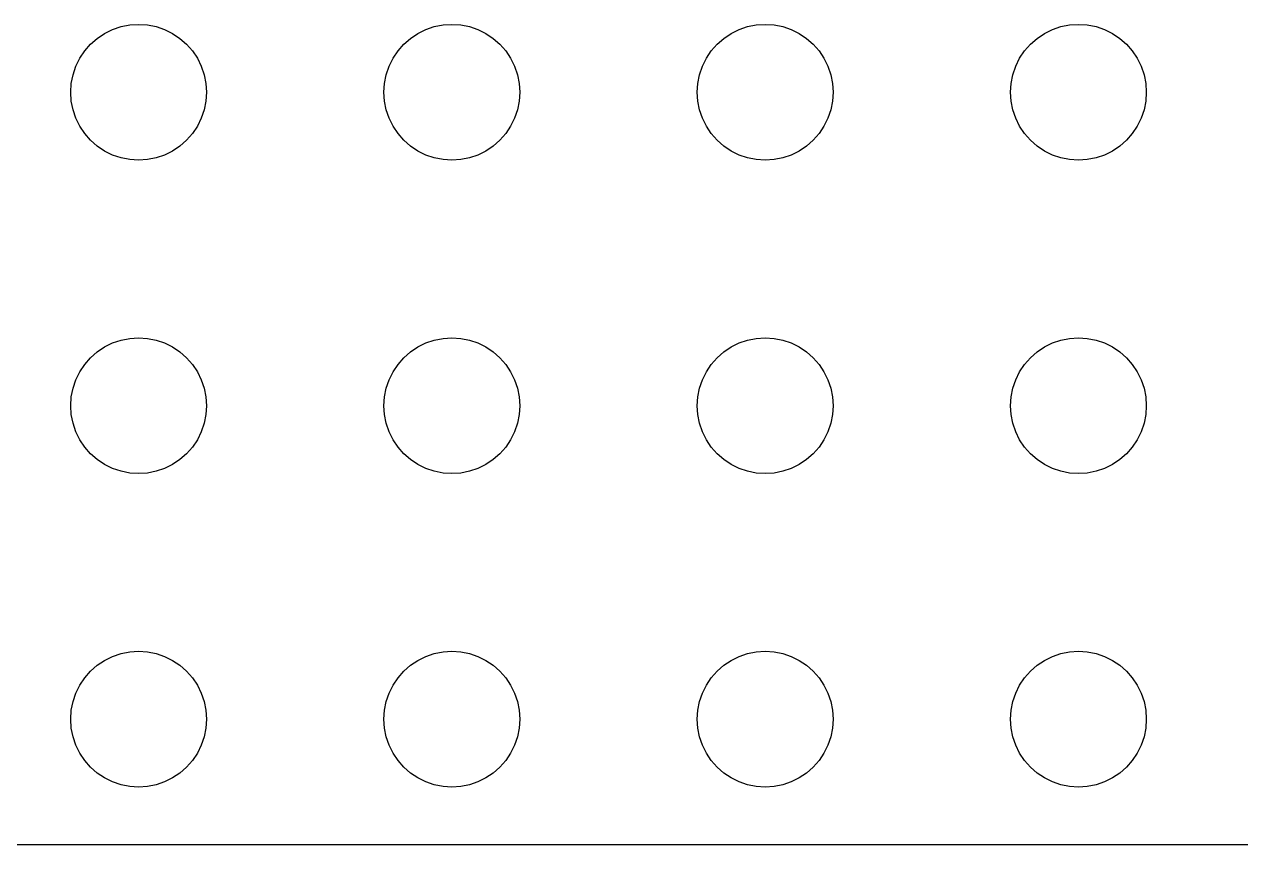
# Model space of a CAD drawing. Header units: metres. Extents: x -111 to 111, y -111 to 111.
# Drawn here: x -5.5 to 52.8, y -111 to -71.8 of the extents above; entities that cross this region are included whole.
import ezdxf

# ---------------------------------------------------------------- set-up
doc = ezdxf.new("R2010")
doc.units = ezdxf.units.M

msp = doc.modelspace()

# ---------------------------------------------------------------- linework, layer by layer
for p, q in [((-1.97847, -72.4216), (-1.625, -72.1854)), ((-1.625, -72.1854), (-1.24371, -71.9974)), ((-1.24371, -71.9974), (-0.84116, -71.8607)), ((-0.84116, -71.8607), (-0.42421, -71.7778)), ((-0.42421, -71.7778), (0, -71.75)), ((0, -71.75), (0.42421, -71.7778)), ((0.42421, -71.7778), (0.84116, -71.8607)), ((0.84116, -71.8607), (1.24371, -71.9974)), ((1.24371, -71.9974), (1.625, -72.1854)), ((1.625, -72.1854), (1.97847, -72.4216)), ((13.0215, -72.4216), (13.375, -72.1854)), ((13.375, -72.1854), (13.7563, -71.9974)), ((13.7563, -71.9974), (14.1588, -71.8607)), ((14.1588, -71.8607), (14.5758, -71.7778)), ((14.5758, -71.7778), (15, -71.75)), ((15, -71.75), (15.4242, -71.7778)), ((15.4242, -71.7778), (15.8412, -71.8607)), ((15.8412, -71.8607), (16.2437, -71.9974)), ((16.2437, -71.9974), (16.625, -72.1854)), ((16.625, -72.1854), (16.9785, -72.4216)), ((28.0215, -72.4216), (28.375, -72.1854)), ((28.375, -72.1854), (28.7563, -71.9974)), ((28.7563, -71.9974), (29.1588, -71.8607)), ((29.1588, -71.8607), (29.5758, -71.7778)), ((29.5758, -71.7778), (30, -71.75)), ((30, -71.75), (30.4242, -71.7778)), ((30.4242, -71.7778), (30.8412, -71.8607)), ((30.8412, -71.8607), (31.2437, -71.9974)), ((31.2437, -71.9974), (31.625, -72.1854)), ((31.625, -72.1854), (31.9785, -72.4216)), ((43.0215, -72.4216), (43.375, -72.1854)), ((43.375, -72.1854), (43.7563, -71.9974)), ((43.7563, -71.9974), (44.1588, -71.8607)), ((44.1588, -71.8607), (44.5758, -71.7778)), ((44.5758, -71.7778), (45, -71.75)), ((45, -71.75), (45.4242, -71.7778)), ((45.4242, -71.7778), (45.8412, -71.8607)), ((45.8412, -71.8607), (46.2437, -71.9974)), ((46.2437, -71.9974), (46.625, -72.1854)), ((46.625, -72.1854), (46.9785, -72.4216)), ((-2.57838, -73.0215), (-2.2981, -72.7019)), ((-2.2981, -72.7019), (-1.97847, -72.4216)), ((1.97847, -72.4216), (2.2981, -72.7019)), ((2.2981, -72.7019), (2.57838, -73.0215)), ((12.4216, -73.0215), (12.7019, -72.7019)), ((12.7019, -72.7019), (13.0215, -72.4216)), ((16.9785, -72.4216), (17.2981, -72.7019)), ((17.2981, -72.7019), (17.5784, -73.0215)), ((27.4216, -73.0215), (27.7019, -72.7019)), ((27.7019, -72.7019), (28.0215, -72.4216)), ((31.9785, -72.4216), (32.2981, -72.7019)), ((32.2981, -72.7019), (32.5784, -73.0215)), ((42.4216, -73.0215), (42.7019, -72.7019)), ((42.7019, -72.7019), (43.0215, -72.4216)), ((46.9785, -72.4216), (47.2981, -72.7019)), ((47.2981, -72.7019), (47.5784, -73.0215)), ((-3.00259, -73.7563), (-2.81458, -73.375)), ((-2.81458, -73.375), (-2.57838, -73.0215)), ((2.57838, -73.0215), (2.81458, -73.375)), ((2.81458, -73.375), (3.00259, -73.7563)), ((11.9974, -73.7563), (12.1854, -73.375)), ((12.1854, -73.375), (12.4216, -73.0215)), ((17.5784, -73.0215), (17.8146, -73.375)), ((17.8146, -73.375), (18.0026, -73.7563)), ((26.9974, -73.7563), (27.1854, -73.375)), ((27.1854, -73.375), (27.4216, -73.0215)), ((32.5784, -73.0215), (32.8146, -73.375)), ((32.8146, -73.375), (33.0026, -73.7563)), ((41.9974, -73.7563), (42.1854, -73.375)), ((42.1854, -73.375), (42.4216, -73.0215)), ((47.5784, -73.0215), (47.8146, -73.375)), ((47.8146, -73.375), (48.0026, -73.7563)), ((-3.13925, -74.1588), (-3.00259, -73.7563)), ((3.00259, -73.7563), (3.13925, -74.1588)), ((11.8607, -74.1588), (11.9974, -73.7563)), ((18.0026, -73.7563), (18.1393, -74.1588)), ((26.8607, -74.1588), (26.9974, -73.7563)), ((33.0026, -73.7563), (33.1393, -74.1588)), ((41.8607, -74.1588), (41.9974, -73.7563)), ((48.0026, -73.7563), (48.1393, -74.1588)), ((-3.22218, -74.5758), (-3.13925, -74.1588)), ((3.13925, -74.1588), (3.22218, -74.5758)), ((11.7778, -74.5758), (11.8607, -74.1588)), ((18.1393, -74.1588), (18.2222, -74.5758)), ((26.7778, -74.5758), (26.8607, -74.1588)), ((33.1393, -74.1588), (33.2222, -74.5758)), ((41.7778, -74.5758), (41.8607, -74.1588)), ((48.1393, -74.1588), (48.2222, -74.5758)), ((-3.25, -75), (-3.22218, -74.5758)), ((-3.22218, -75.4242), (-3.25, -75)), ((3.22218, -74.5758), (3.25, -75)), ((3.25, -75), (3.22218, -75.4242)), ((11.75, -75), (11.7778, -74.5758)), ((11.7778, -75.4242), (11.75, -75)), ((18.2222, -74.5758), (18.25, -75)), ((18.25, -75), (18.2222, -75.4242)), ((26.75, -75), (26.7778, -74.5758)), ((26.7778, -75.4242), (26.75, -75)), ((33.2222, -74.5758), (33.25, -75)), ((33.25, -75), (33.2222, -75.4242)), ((41.75, -75), (41.7778, -74.5758)), ((41.7778, -75.4242), (41.75, -75)), ((48.2222, -74.5758), (48.25, -75)), ((48.25, -75), (48.2222, -75.4242)), ((-3.13925, -75.8412), (-3.22218, -75.4242)), ((3.22218, -75.4242), (3.13925, -75.8412)), ((11.8607, -75.8412), (11.7778, -75.4242)), ((18.2222, -75.4242), (18.1393, -75.8412)), ((26.8607, -75.8412), (26.7778, -75.4242)), ((33.2222, -75.4242), (33.1393, -75.8412)), ((41.8607, -75.8412), (41.7778, -75.4242)), ((48.2222, -75.4242), (48.1393, -75.8412)), ((-3.00259, -76.2437), (-3.13925, -75.8412)), ((-2.81458, -76.625), (-3.00259, -76.2437)), ((3.00259, -76.2437), (2.81458, -76.625)), ((3.13925, -75.8412), (3.00259, -76.2437)), ((11.9974, -76.2437), (11.8607, -75.8412)), ((12.1854, -76.625), (11.9974, -76.2437)), ((18.0026, -76.2437), (17.8146, -76.625)), ((18.1393, -75.8412), (18.0026, -76.2437)), ((26.9974, -76.2437), (26.8607, -75.8412)), ((27.1854, -76.625), (26.9974, -76.2437)), ((33.0026, -76.2437), (32.8146, -76.625)), ((33.1393, -75.8412), (33.0026, -76.2437)), ((41.9974, -76.2437), (41.8607, -75.8412)), ((42.1854, -76.625), (41.9974, -76.2437)), ((48.0026, -76.2437), (47.8146, -76.625)), ((48.1393, -75.8412), (48.0026, -76.2437)), ((-2.57838, -76.9785), (-2.81458, -76.625)), ((2.81458, -76.625), (2.57838, -76.9785)), ((12.4216, -76.9785), (12.1854, -76.625)), ((17.8146, -76.625), (17.5784, -76.9785)), ((27.4216, -76.9785), (27.1854, -76.625)), ((32.8146, -76.625), (32.5784, -76.9785)), ((42.4216, -76.9785), (42.1854, -76.625)), ((47.8146, -76.625), (47.5784, -76.9785)), ((-2.2981, -77.2981), (-2.57838, -76.9785)), ((-1.97847, -77.5784), (-2.2981, -77.2981)), ((2.2981, -77.2981), (1.97847, -77.5784)), ((2.57838, -76.9785), (2.2981, -77.2981)), ((12.7019, -77.2981), (12.4216, -76.9785)), ((13.0215, -77.5784), (12.7019, -77.2981)), ((17.2981, -77.2981), (16.9785, -77.5784)), ((17.5784, -76.9785), (17.2981, -77.2981)), ((27.7019, -77.2981), (27.4216, -76.9785)), ((28.0215, -77.5784), (27.7019, -77.2981)), ((32.2981, -77.2981), (31.9785, -77.5784)), ((32.5784, -76.9785), (32.2981, -77.2981)), ((42.7019, -77.2981), (42.4216, -76.9785)), ((43.0215, -77.5784), (42.7019, -77.2981)), ((47.2981, -77.2981), (46.9785, -77.5784)), ((47.5784, -76.9785), (47.2981, -77.2981)), ((-1.625, -77.8146), (-1.97847, -77.5784)), ((-1.24371, -78.0026), (-1.625, -77.8146)), ((-0.84116, -78.1393), (-1.24371, -78.0026)), ((1.24371, -78.0026), (0.84116, -78.1393)), ((1.625, -77.8146), (1.24371, -78.0026)), ((1.97847, -77.5784), (1.625, -77.8146)), ((13.375, -77.8146), (13.0215, -77.5784)), ((13.7563, -78.0026), (13.375, -77.8146)), ((14.1588, -78.1393), (13.7563, -78.0026)), ((16.2437, -78.0026), (15.8412, -78.1393)), ((16.625, -77.8146), (16.2437, -78.0026)), ((16.9785, -77.5784), (16.625, -77.8146)), ((28.375, -77.8146), (28.0215, -77.5784)), ((28.7563, -78.0026), (28.375, -77.8146)), ((29.1588, -78.1393), (28.7563, -78.0026)), ((31.2437, -78.0026), (30.8412, -78.1393)), ((31.625, -77.8146), (31.2437, -78.0026)), ((31.9785, -77.5784), (31.625, -77.8146)), ((43.375, -77.8146), (43.0215, -77.5784)), ((43.7563, -78.0026), (43.375, -77.8146)), ((44.1588, -78.1393), (43.7563, -78.0026)), ((46.2437, -78.0026), (45.8412, -78.1393)), ((46.625, -77.8146), (46.2437, -78.0026)), ((46.9785, -77.5784), (46.625, -77.8146)), ((-0.42421, -78.2222), (-0.84116, -78.1393)), ((0, -78.25), (-0.42421, -78.2222)), ((0.42421, -78.2222), (0, -78.25)), ((0.84116, -78.1393), (0.42421, -78.2222)), ((14.5758, -78.2222), (14.1588, -78.1393)), ((15, -78.25), (14.5758, -78.2222)), ((15.4242, -78.2222), (15, -78.25)), ((15.8412, -78.1393), (15.4242, -78.2222)), ((29.5758, -78.2222), (29.1588, -78.1393)), ((30, -78.25), (29.5758, -78.2222)), ((30.4242, -78.2222), (30, -78.25)), ((30.8412, -78.1393), (30.4242, -78.2222)), ((44.5758, -78.2222), (44.1588, -78.1393)), ((45, -78.25), (44.5758, -78.2222)), ((45.4242, -78.2222), (45, -78.25)), ((45.8412, -78.1393), (45.4242, -78.2222)), ((-0.42421, -86.7778), (0, -86.75)), ((0, -86.75), (0.42421, -86.7778)), ((14.5758, -86.7778), (15, -86.75)), ((15, -86.75), (15.4242, -86.7778)), ((29.5758, -86.7778), (30, -86.75)), ((30, -86.75), (30.4242, -86.7778)), ((44.5758, -86.7778), (45, -86.75)), ((45, -86.75), (45.4242, -86.7778)), ((-1.97847, -87.4216), (-1.625, -87.1854)), ((-1.625, -87.1854), (-1.24371, -86.9974)), ((-1.24371, -86.9974), (-0.84116, -86.8607)), ((-0.84116, -86.8607), (-0.42421, -86.7778)), ((0.42421, -86.7778), (0.84116, -86.8607)), ((0.84116, -86.8607), (1.24371, -86.9974)), ((1.24371, -86.9974), (1.625, -87.1854)), ((1.625, -87.1854), (1.97847, -87.4216)), ((13.0215, -87.4216), (13.375, -87.1854)), ((13.375, -87.1854), (13.7563, -86.9974)), ((13.7563, -86.9974), (14.1588, -86.8607)), ((14.1588, -86.8607), (14.5758, -86.7778)), ((15.4242, -86.7778), (15.8412, -86.8607)), ((15.8412, -86.8607), (16.2437, -86.9974)), ((16.2437, -86.9974), (16.625, -87.1854)), ((16.625, -87.1854), (16.9785, -87.4216)), ((28.0215, -87.4216), (28.375, -87.1854)), ((28.375, -87.1854), (28.7563, -86.9974)), ((28.7563, -86.9974), (29.1588, -86.8607)), ((29.1588, -86.8607), (29.5758, -86.7778)), ((30.4242, -86.7778), (30.8412, -86.8607)), ((30.8412, -86.8607), (31.2437, -86.9974)), ((31.2437, -86.9974), (31.625, -87.1854)), ((31.625, -87.1854), (31.9785, -87.4216)), ((43.0215, -87.4216), (43.375, -87.1854)), ((43.375, -87.1854), (43.7563, -86.9974)), ((43.7563, -86.9974), (44.1588, -86.8607)), ((44.1588, -86.8607), (44.5758, -86.7778)), ((45.4242, -86.7778), (45.8412, -86.8607)), ((45.8412, -86.8607), (46.2437, -86.9974)), ((46.2437, -86.9974), (46.625, -87.1854)), ((46.625, -87.1854), (46.9785, -87.4216)), ((-2.57838, -88.0215), (-2.2981, -87.7019)), ((-2.2981, -87.7019), (-1.97847, -87.4216)), ((1.97847, -87.4216), (2.2981, -87.7019)), ((2.2981, -87.7019), (2.57838, -88.0215)), ((12.4216, -88.0215), (12.7019, -87.7019)), ((12.7019, -87.7019), (13.0215, -87.4216)), ((16.9785, -87.4216), (17.2981, -87.7019)), ((17.2981, -87.7019), (17.5784, -88.0215)), ((27.4216, -88.0215), (27.7019, -87.7019)), ((27.7019, -87.7019), (28.0215, -87.4216)), ((31.9785, -87.4216), (32.2981, -87.7019)), ((32.2981, -87.7019), (32.5784, -88.0215)), ((42.4216, -88.0215), (42.7019, -87.7019)), ((42.7019, -87.7019), (43.0215, -87.4216)), ((46.9785, -87.4216), (47.2981, -87.7019)), ((47.2981, -87.7019), (47.5784, -88.0215)), ((-3.00259, -88.7563), (-2.81458, -88.375)), ((-2.81458, -88.375), (-2.57838, -88.0215)), ((2.57838, -88.0215), (2.81458, -88.375)), ((2.81458, -88.375), (3.00259, -88.7563)), ((11.9974, -88.7563), (12.1854, -88.375)), ((12.1854, -88.375), (12.4216, -88.0215)), ((17.5784, -88.0215), (17.8146, -88.375)), ((17.8146, -88.375), (18.0026, -88.7563)), ((26.9974, -88.7563), (27.1854, -88.375)), ((27.1854, -88.375), (27.4216, -88.0215)), ((32.5784, -88.0215), (32.8146, -88.375)), ((32.8146, -88.375), (33.0026, -88.7563)), ((41.9974, -88.7563), (42.1854, -88.375)), ((42.1854, -88.375), (42.4216, -88.0215)), ((47.5784, -88.0215), (47.8146, -88.375)), ((47.8146, -88.375), (48.0026, -88.7563)), ((-3.13925, -89.1588), (-3.00259, -88.7563)), ((3.00259, -88.7563), (3.13925, -89.1588)), ((11.8607, -89.1588), (11.9974, -88.7563)), ((18.0026, -88.7563), (18.1393, -89.1588)), ((26.8607, -89.1588), (26.9974, -88.7563)), ((33.0026, -88.7563), (33.1393, -89.1588)), ((41.8607, -89.1588), (41.9974, -88.7563)), ((48.0026, -88.7563), (48.1393, -89.1588)), ((-3.25, -90), (-3.22218, -89.5758)), ((-3.22218, -89.5758), (-3.13925, -89.1588)), ((3.13925, -89.1588), (3.22218, -89.5758)), ((3.22218, -89.5758), (3.25, -90)), ((11.75, -90), (11.7778, -89.5758)), ((11.7778, -89.5758), (11.8607, -89.1588)), ((18.1393, -89.1588), (18.2222, -89.5758)), ((18.2222, -89.5758), (18.25, -90)), ((26.75, -90), (26.7778, -89.5758)), ((26.7778, -89.5758), (26.8607, -89.1588)), ((33.1393, -89.1588), (33.2222, -89.5758)), ((33.2222, -89.5758), (33.25, -90)), ((41.75, -90), (41.7778, -89.5758)), ((41.7778, -89.5758), (41.8607, -89.1588)), ((48.1393, -89.1588), (48.2222, -89.5758)), ((48.2222, -89.5758), (48.25, -90)), ((-3.22218, -90.4242), (-3.25, -90)), ((3.25, -90), (3.22218, -90.4242)), ((11.7778, -90.4242), (11.75, -90)), ((18.25, -90), (18.2222, -90.4242)), ((26.7778, -90.4242), (26.75, -90)), ((33.25, -90), (33.2222, -90.4242)), ((41.7778, -90.4242), (41.75, -90)), ((48.25, -90), (48.2222, -90.4242)), ((-3.13925, -90.8412), (-3.22218, -90.4242)), ((-3.00259, -91.2437), (-3.13925, -90.8412)), ((3.13925, -90.8412), (3.00259, -91.2437)), ((3.22218, -90.4242), (3.13925, -90.8412)), ((11.8607, -90.8412), (11.7778, -90.4242)), ((11.9974, -91.2437), (11.8607, -90.8412)), ((18.1393, -90.8412), (18.0026, -91.2437)), ((18.2222, -90.4242), (18.1393, -90.8412)), ((26.8607, -90.8412), (26.7778, -90.4242)), ((26.9974, -91.2437), (26.8607, -90.8412)), ((33.1393, -90.8412), (33.0026, -91.2437)), ((33.2222, -90.4242), (33.1393, -90.8412)), ((41.8607, -90.8412), (41.7778, -90.4242)), ((41.9974, -91.2437), (41.8607, -90.8412)), ((48.1393, -90.8412), (48.0026, -91.2437)), ((48.2222, -90.4242), (48.1393, -90.8412)), ((-2.81458, -91.625), (-3.00259, -91.2437)), ((3.00259, -91.2437), (2.81458, -91.625)), ((12.1854, -91.625), (11.9974, -91.2437)), ((18.0026, -91.2437), (17.8146, -91.625)), ((27.1854, -91.625), (26.9974, -91.2437)), ((33.0026, -91.2437), (32.8146, -91.625)), ((42.1854, -91.625), (41.9974, -91.2437)), ((48.0026, -91.2437), (47.8146, -91.625)), ((-2.57838, -91.9785), (-2.81458, -91.625)), ((-2.2981, -92.2981), (-2.57838, -91.9785)), ((2.57838, -91.9785), (2.2981, -92.2981)), ((2.81458, -91.625), (2.57838, -91.9785)), ((12.4216, -91.9785), (12.1854, -91.625)), ((12.7019, -92.2981), (12.4216, -91.9785)), ((17.5784, -91.9785), (17.2981, -92.2981)), ((17.8146, -91.625), (17.5784, -91.9785)), ((27.4216, -91.9785), (27.1854, -91.625)), ((27.7019, -92.2981), (27.4216, -91.9785)), ((32.5784, -91.9785), (32.2981, -92.2981)), ((32.8146, -91.625), (32.5784, -91.9785)), ((42.4216, -91.9785), (42.1854, -91.625)), ((42.7019, -92.2981), (42.4216, -91.9785)), ((47.5784, -91.9785), (47.2981, -92.2981)), ((47.8146, -91.625), (47.5784, -91.9785)), ((-1.97847, -92.5784), (-2.2981, -92.2981)), ((-1.625, -92.8146), (-1.97847, -92.5784)), ((1.97847, -92.5784), (1.625, -92.8146)), ((2.2981, -92.2981), (1.97847, -92.5784)), ((13.0215, -92.5784), (12.7019, -92.2981)), ((13.375, -92.8146), (13.0215, -92.5784)), ((16.9785, -92.5784), (16.625, -92.8146)), ((17.2981, -92.2981), (16.9785, -92.5784)), ((28.0215, -92.5784), (27.7019, -92.2981)), ((28.375, -92.8146), (28.0215, -92.5784)), ((31.9785, -92.5784), (31.625, -92.8146)), ((32.2981, -92.2981), (31.9785, -92.5784)), ((43.0215, -92.5784), (42.7019, -92.2981)), ((43.375, -92.8146), (43.0215, -92.5784)), ((46.9785, -92.5784), (46.625, -92.8146)), ((47.2981, -92.2981), (46.9785, -92.5784)), ((-1.24371, -93.0026), (-1.625, -92.8146)), ((-0.84116, -93.1393), (-1.24371, -93.0026)), ((-0.42421, -93.2222), (-0.84116, -93.1393)), ((0.84116, -93.1393), (0.42421, -93.2222)), ((1.24371, -93.0026), (0.84116, -93.1393)), ((1.625, -92.8146), (1.24371, -93.0026)), ((13.7563, -93.0026), (13.375, -92.8146)), ((14.1588, -93.1393), (13.7563, -93.0026)), ((14.5758, -93.2222), (14.1588, -93.1393)), ((15.8412, -93.1393), (15.4242, -93.2222)), ((16.2437, -93.0026), (15.8412, -93.1393)), ((16.625, -92.8146), (16.2437, -93.0026)), ((28.7563, -93.0026), (28.375, -92.8146)), ((29.1588, -93.1393), (28.7563, -93.0026)), ((29.5758, -93.2222), (29.1588, -93.1393)), ((30.8412, -93.1393), (30.4242, -93.2222)), ((31.2437, -93.0026), (30.8412, -93.1393)), ((31.625, -92.8146), (31.2437, -93.0026)), ((43.7563, -93.0026), (43.375, -92.8146)), ((44.1588, -93.1393), (43.7563, -93.0026)), ((44.5758, -93.2222), (44.1588, -93.1393)), ((45.8412, -93.1393), (45.4242, -93.2222)), ((46.2437, -93.0026), (45.8412, -93.1393)), ((46.625, -92.8146), (46.2437, -93.0026)), ((0, -93.25), (-0.42421, -93.2222)), ((0.42421, -93.2222), (0, -93.25)), ((15, -93.25), (14.5758, -93.2222)), ((15.4242, -93.2222), (15, -93.25)), ((30, -93.25), (29.5758, -93.2222)), ((30.4242, -93.2222), (30, -93.25)), ((45, -93.25), (44.5758, -93.2222)), ((45.4242, -93.2222), (45, -93.25)), ((-1.24371, -101.997), (-0.84116, -101.861)), ((-0.84116, -101.861), (-0.42421, -101.778)), ((-0.42421, -101.778), (0, -101.75)), ((0, -101.75), (0.42421, -101.778)), ((0.42421, -101.778), (0.84116, -101.861)), ((0.84116, -101.861), (1.24371, -101.997)), ((13.7563, -101.997), (14.1588, -101.861)), ((14.1588, -101.861), (14.5758, -101.778)), ((14.5758, -101.778), (15, -101.75)), ((15, -101.75), (15.4242, -101.778)), ((15.4242, -101.778), (15.8412, -101.861)), ((15.8412, -101.861), (16.2437, -101.997)), ((28.7563, -101.997), (29.1588, -101.861)), ((29.1588, -101.861), (29.5758, -101.778)), ((29.5758, -101.778), (30, -101.75)), ((30, -101.75), (30.4242, -101.778)), ((30.4242, -101.778), (30.8412, -101.861)), ((30.8412, -101.861), (31.2437, -101.997)), ((43.7563, -101.997), (44.1588, -101.861)), ((44.1588, -101.861), (44.5758, -101.778)), ((44.5758, -101.778), (45, -101.75)), ((45, -101.75), (45.4242, -101.778)), ((45.4242, -101.778), (45.8412, -101.861)), ((45.8412, -101.861), (46.2437, -101.997)), ((-2.2981, -102.702), (-1.97847, -102.422)), ((-1.97847, -102.422), (-1.625, -102.185)), ((-1.625, -102.185), (-1.24371, -101.997)), ((1.24371, -101.997), (1.625, -102.185)), ((1.625, -102.185), (1.97847, -102.422)), ((1.97847, -102.422), (2.2981, -102.702)), ((12.7019, -102.702), (13.0215, -102.422)), ((13.0215, -102.422), (13.375, -102.185)), ((13.375, -102.185), (13.7563, -101.997)), ((16.2437, -101.997), (16.625, -102.185)), ((16.625, -102.185), (16.9785, -102.422)), ((16.9785, -102.422), (17.2981, -102.702)), ((27.7019, -102.702), (28.0215, -102.422)), ((28.0215, -102.422), (28.375, -102.185)), ((28.375, -102.185), (28.7563, -101.997)), ((31.2437, -101.997), (31.625, -102.185)), ((31.625, -102.185), (31.9785, -102.422)), ((31.9785, -102.422), (32.2981, -102.702)), ((42.7019, -102.702), (43.0215, -102.422)), ((43.0215, -102.422), (43.375, -102.185)), ((43.375, -102.185), (43.7563, -101.997)), ((46.2437, -101.997), (46.625, -102.185)), ((46.625, -102.185), (46.9785, -102.422)), ((46.9785, -102.422), (47.2981, -102.702)), ((-2.81458, -103.375), (-2.57838, -103.022)), ((-2.57838, -103.022), (-2.2981, -102.702)), ((2.2981, -102.702), (2.57838, -103.022)), ((2.57838, -103.022), (2.81458, -103.375)), ((12.1854, -103.375), (12.4216, -103.022)), ((12.4216, -103.022), (12.7019, -102.702)), ((17.2981, -102.702), (17.5784, -103.022)), ((17.5784, -103.022), (17.8146, -103.375)), ((27.1854, -103.375), (27.4216, -103.022)), ((27.4216, -103.022), (27.7019, -102.702)), ((32.2981, -102.702), (32.5784, -103.022)), ((32.5784, -103.022), (32.8146, -103.375)), ((42.1854, -103.375), (42.4216, -103.022)), ((42.4216, -103.022), (42.7019, -102.702)), ((47.2981, -102.702), (47.5784, -103.022)), ((47.5784, -103.022), (47.8146, -103.375)), ((-3.00259, -103.756), (-2.81458, -103.375)), ((2.81458, -103.375), (3.00259, -103.756)), ((11.9974, -103.756), (12.1854, -103.375)), ((17.8146, -103.375), (18.0026, -103.756)), ((26.9974, -103.756), (27.1854, -103.375)), ((32.8146, -103.375), (33.0026, -103.756)), ((41.9974, -103.756), (42.1854, -103.375)), ((47.8146, -103.375), (48.0026, -103.756)), ((-3.22218, -104.576), (-3.13925, -104.159)), ((-3.13925, -104.159), (-3.00259, -103.756)), ((3.00259, -103.756), (3.13925, -104.159)), ((3.13925, -104.159), (3.22218, -104.576)), ((11.7778, -104.576), (11.8607, -104.159)), ((11.8607, -104.159), (11.9974, -103.756)), ((18.0026, -103.756), (18.1393, -104.159)), ((18.1393, -104.159), (18.2222, -104.576)), ((26.7778, -104.576), (26.8607, -104.159)), ((26.8607, -104.159), (26.9974, -103.756)), ((33.0026, -103.756), (33.1393, -104.159)), ((33.1393, -104.159), (33.2222, -104.576)), ((41.7778, -104.576), (41.8607, -104.159)), ((41.8607, -104.159), (41.9974, -103.756)), ((48.0026, -103.756), (48.1393, -104.159)), ((48.1393, -104.159), (48.2222, -104.576)), ((-3.25, -105), (-3.22218, -104.576)), ((3.22218, -104.576), (3.25, -105)), ((11.75, -105), (11.7778, -104.576)), ((18.2222, -104.576), (18.25, -105)), ((26.75, -105), (26.7778, -104.576)), ((33.2222, -104.576), (33.25, -105)), ((41.75, -105), (41.7778, -104.576)), ((48.2222, -104.576), (48.25, -105)), ((-3.22218, -105.424), (-3.25, -105)), ((3.25, -105), (3.22218, -105.424)), ((11.7778, -105.424), (11.75, -105)), ((18.25, -105), (18.2222, -105.424)), ((26.7778, -105.424), (26.75, -105)), ((33.25, -105), (33.2222, -105.424)), ((41.7778, -105.424), (41.75, -105)), ((48.25, -105), (48.2222, -105.424)), ((-3.13925, -105.841), (-3.22218, -105.424)), ((-3.00259, -106.244), (-3.13925, -105.841)), ((3.13925, -105.841), (3.00259, -106.244)), ((3.22218, -105.424), (3.13925, -105.841)), ((11.8607, -105.841), (11.7778, -105.424)), ((11.9974, -106.244), (11.8607, -105.841)), ((18.1393, -105.841), (18.0026, -106.244)), ((18.2222, -105.424), (18.1393, -105.841)), ((26.8607, -105.841), (26.7778, -105.424)), ((26.9974, -106.244), (26.8607, -105.841)), ((33.1393, -105.841), (33.0026, -106.244)), ((33.2222, -105.424), (33.1393, -105.841)), ((41.8607, -105.841), (41.7778, -105.424)), ((41.9974, -106.244), (41.8607, -105.841)), ((48.1393, -105.841), (48.0026, -106.244)), ((48.2222, -105.424), (48.1393, -105.841)), ((-2.81458, -106.625), (-3.00259, -106.244)), ((3.00259, -106.244), (2.81458, -106.625)), ((12.1854, -106.625), (11.9974, -106.244)), ((18.0026, -106.244), (17.8146, -106.625)), ((27.1854, -106.625), (26.9974, -106.244)), ((33.0026, -106.244), (32.8146, -106.625)), ((42.1854, -106.625), (41.9974, -106.244)), ((48.0026, -106.244), (47.8146, -106.625)), ((-2.57838, -106.978), (-2.81458, -106.625)), ((-2.2981, -107.298), (-2.57838, -106.978)), ((2.57838, -106.978), (2.2981, -107.298)), ((2.81458, -106.625), (2.57838, -106.978)), ((12.4216, -106.978), (12.1854, -106.625)), ((12.7019, -107.298), (12.4216, -106.978)), ((17.5784, -106.978), (17.2981, -107.298)), ((17.8146, -106.625), (17.5784, -106.978)), ((27.4216, -106.978), (27.1854, -106.625)), ((27.7019, -107.298), (27.4216, -106.978)), ((32.5784, -106.978), (32.2981, -107.298)), ((32.8146, -106.625), (32.5784, -106.978)), ((42.4216, -106.978), (42.1854, -106.625)), ((42.7019, -107.298), (42.4216, -106.978)), ((47.5784, -106.978), (47.2981, -107.298)), ((47.8146, -106.625), (47.5784, -106.978)), ((-1.97847, -107.578), (-2.2981, -107.298)), ((-1.625, -107.815), (-1.97847, -107.578)), ((1.97847, -107.578), (1.625, -107.815)), ((2.2981, -107.298), (1.97847, -107.578)), ((13.0215, -107.578), (12.7019, -107.298)), ((13.375, -107.815), (13.0215, -107.578)), ((16.9785, -107.578), (16.625, -107.815)), ((17.2981, -107.298), (16.9785, -107.578)), ((28.0215, -107.578), (27.7019, -107.298)), ((28.375, -107.815), (28.0215, -107.578)), ((31.9785, -107.578), (31.625, -107.815)), ((32.2981, -107.298), (31.9785, -107.578)), ((43.0215, -107.578), (42.7019, -107.298)), ((43.375, -107.815), (43.0215, -107.578)), ((46.9785, -107.578), (46.625, -107.815)), ((47.2981, -107.298), (46.9785, -107.578)), ((-1.24371, -108.003), (-1.625, -107.815)), ((-0.84116, -108.139), (-1.24371, -108.003)), ((-0.42421, -108.222), (-0.84116, -108.139)), ((0, -108.25), (-0.42421, -108.222)), ((0.42421, -108.222), (0, -108.25)), ((0.84116, -108.139), (0.42421, -108.222)), ((1.24371, -108.003), (0.84116, -108.139)), ((1.625, -107.815), (1.24371, -108.003)), ((13.7563, -108.003), (13.375, -107.815)), ((14.1588, -108.139), (13.7563, -108.003)), ((14.5758, -108.222), (14.1588, -108.139)), ((15, -108.25), (14.5758, -108.222)), ((15.4242, -108.222), (15, -108.25)), ((15.8412, -108.139), (15.4242, -108.222)), ((16.2437, -108.003), (15.8412, -108.139)), ((16.625, -107.815), (16.2437, -108.003)), ((28.7563, -108.003), (28.375, -107.815)), ((29.1588, -108.139), (28.7563, -108.003)), ((29.5758, -108.222), (29.1588, -108.139)), ((30, -108.25), (29.5758, -108.222)), ((30.4242, -108.222), (30, -108.25)), ((30.8412, -108.139), (30.4242, -108.222)), ((31.2437, -108.003), (30.8412, -108.139)), ((31.625, -107.815), (31.2437, -108.003)), ((43.7563, -108.003), (43.375, -107.815)), ((44.1588, -108.139), (43.7563, -108.003)), ((44.5758, -108.222), (44.1588, -108.139)), ((45, -108.25), (44.5758, -108.222)), ((45.4242, -108.222), (45, -108.25)), ((45.8412, -108.139), (45.4242, -108.222)), ((46.2437, -108.003), (45.8412, -108.139)), ((46.625, -107.815), (46.2437, -108.003)), ((-106.005, -111.005), (106.005, -111.005))]:
    msp.add_line(p, q)

doc.saveas('drawing.dxf')
